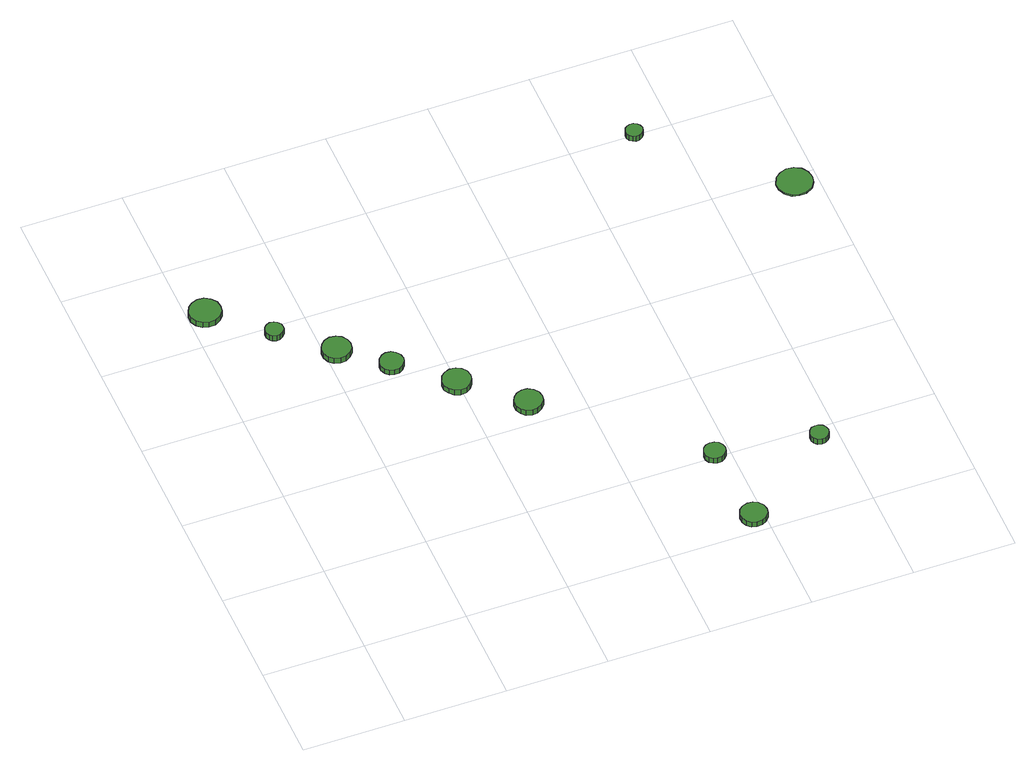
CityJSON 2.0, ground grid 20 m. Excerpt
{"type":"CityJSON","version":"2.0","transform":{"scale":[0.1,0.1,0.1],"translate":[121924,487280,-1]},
"CityObjects":{
"tree1":{"type":"SolitaryVegetationObject","attributes":{"function":"something"},"geometry":[{"type":"MultiSurface","lod":"1","boundaries":[[[0,1,2,3,4,5,6,7,8,9,10,11,12,13,14]],[[15,16,17,18,19,20,21,22,23,24,25,26,27,28,29]],[[0,29,28,1]],[[1,28,27,2]],[[2,27,26,3]],[[3,26,25,4]],[[4,25,24,5]],[[5,24,23,6]],[[6,23,22,7]],[[7,22,21,8]],[[8,21,20,9]],[[9,20,19,10]],[[10,19,18,11]],[[11,18,17,12]],[[12,17,16,13]],[[13,16,15,14]],[[14,15,29,0]]]}]},
"tree2":{"type":"SolitaryVegetationObject","attributes":{"function":"something"},"geometry":[{"type":"MultiSurface","lod":"1","boundaries":[[[30,31,32,33,34,35,36,37,38,39,40,41,42,43,44]],[[45,46,47,48,49,50,51,52,53,54,55,56,57,58,59]],[[30,59,58,31]],[[31,58,57,32]],[[32,57,56,33]],[[33,56,55,34]],[[34,55,54,35]],[[35,54,53,36]],[[36,53,52,37]],[[37,52,51,38]],[[38,51,50,39]],[[39,50,49,40]],[[40,49,48,41]],[[41,48,47,42]],[[42,47,46,43]],[[43,46,45,44]],[[44,45,59,30]]]}]},
"tree3":{"type":"SolitaryVegetationObject","attributes":{"function":"something"},"geometry":[{"type":"MultiSurface","lod":"1","boundaries":[[[60,61,62,63,64,65,66,67,68,69,70,71,72,73,74]],[[75,76,77,78,79,80,81,82,83,84,85,86,87,88,89]],[[60,89,88,61]],[[61,88,87,62]],[[62,87,86,63]],[[63,86,85,64]],[[64,85,84,65]],[[65,84,83,66]],[[66,83,82,67]],[[67,82,81,68]],[[68,81,80,69]],[[69,80,79,70]],[[70,79,78,71]],[[71,78,77,72]],[[72,77,76,73]],[[73,76,75,74]],[[74,75,89,60]]]}]},
"tree4":{"type":"SolitaryVegetationObject","attributes":{"function":"something"},"geometry":[{"type":"MultiSurface","lod":"1","boundaries":[[[90,91,92,93,94,95,96,97,98,99,100,101,102,103,104]],[[105,106,107,108,109,110,111,112,113,114,115,116,117,118,119]],[[90,119,118,91]],[[91,118,117,92]],[[92,117,116,93]],[[93,116,115,94]],[[94,115,114,95]],[[95,114,113,96]],[[96,113,112,97]],[[97,112,111,98]],[[98,111,110,99]],[[99,110,109,100]],[[100,109,108,101]],[[101,108,107,102]],[[102,107,106,103]],[[103,106,105,104]],[[104,105,119,90]]]}]},
"tree5":{"type":"SolitaryVegetationObject","attributes":{"function":"something"},"geometry":[{"type":"MultiSurface","lod":"1","boundaries":[[[120,121,122,123,124,125,126,127,128,129,130,131,132,133,134]],[[135,136,137,138,139,140,141,142,143,144,145,146,147,148,149]],[[120,149,148,121]],[[121,148,147,122]],[[122,147,146,123]],[[123,146,145,124]],[[124,145,144,125]],[[125,144,143,126]],[[126,143,142,127]],[[127,142,141,128]],[[128,141,140,129]],[[129,140,139,130]],[[130,139,138,131]],[[131,138,137,132]],[[132,137,136,133]],[[133,136,135,134]],[[134,135,149,120]]]}]},
"tree6":{"type":"SolitaryVegetationObject","attributes":{"function":"something"},"geometry":[{"type":"MultiSurface","lod":"1","boundaries":[[[150,151,152,153,154,155,156,157,158,159,160,161,162,163,164]],[[165,166,167,168,169,170,171,172,173,174,175,176,177,178,179]],[[150,179,178,151]],[[151,178,177,152]],[[152,177,176,153]],[[153,176,175,154]],[[154,175,174,155]],[[155,174,173,156]],[[156,173,172,157]],[[157,172,171,158]],[[158,171,170,159]],[[159,170,169,160]],[[160,169,168,161]],[[161,168,167,162]],[[162,167,166,163]],[[163,166,165,164]],[[164,165,179,150]]]}]},
"tree7":{"type":"SolitaryVegetationObject","attributes":{"function":"something"},"geometry":[{"type":"MultiSurface","lod":"1","boundaries":[[[180,181,182,183,184,185,186,187,188,189,190,191,192,193,194]],[[195,196,197,198,199,200,201,202,203,204,205,206,207,208,209]],[[180,209,208,181]],[[181,208,207,182]],[[182,207,206,183]],[[183,206,205,184]],[[184,205,204,185]],[[185,204,203,186]],[[186,203,202,187]],[[187,202,201,188]],[[188,201,200,189]],[[189,200,199,190]],[[190,199,198,191]],[[191,198,197,192]],[[192,197,196,193]],[[193,196,195,194]],[[194,195,209,180]]]}]},
"tree8":{"type":"SolitaryVegetationObject","attributes":{"function":"something"},"geometry":[{"type":"MultiSurface","lod":"1","boundaries":[[[210,211,212,213,214,215,216,217,218,219,220,221,222,223,224]],[[225,226,227,228,229,230,231,232,233,234,235,236,237,238,239]],[[210,239,238,211]],[[211,238,237,212]],[[212,237,236,213]],[[213,236,235,214]],[[214,235,234,215]],[[215,234,233,216]],[[216,233,232,217]],[[217,232,231,218]],[[218,231,230,219]],[[219,230,229,220]],[[220,229,228,221]],[[221,228,227,222]],[[222,227,226,223]],[[223,226,225,224]],[[224,225,239,210]]]}]},
"tree9":{"type":"SolitaryVegetationObject","attributes":{"function":"something"},"geometry":[{"type":"MultiSurface","lod":"1","boundaries":[[[240,241,242,243,244,245,246,247,248,249,250,251,252,253,254]],[[255,256,257,258,259,260,261,262,263,264,265,266,267,268,269]],[[240,269,268,241]],[[241,268,267,242]],[[242,267,266,243]],[[243,266,265,244]],[[244,265,264,245]],[[245,264,263,246]],[[246,263,262,247]],[[247,262,261,248]],[[248,261,260,249]],[[249,260,259,250]],[[250,259,258,251]],[[251,258,257,252]],[[252,257,256,253]],[[253,256,255,254]],[[254,255,269,240]]]}]},
"tree10":{"type":"SolitaryVegetationObject","attributes":{"function":"something"},"geometry":[{"type":"MultiSurface","lod":"1","boundaries":[[[270,271,272,273,274,275,276,277,278,279,280,281,282,283,284]],[[285,286,287,288,289,290,291,292,293,294,295,296,297,298,299]],[[270,299,298,271]],[[271,298,297,272]],[[272,297,296,273]],[[273,296,295,274]],[[274,295,294,275]],[[275,294,293,276]],[[276,293,292,277]],[[277,292,291,278]],[[278,291,290,279]],[[279,290,289,280]],[[280,289,288,281]],[[281,288,287,282]],[[282,287,286,283]],[[283,286,285,284]],[[284,285,299,270]]]}]},
"tree11":{"type":"SolitaryVegetationObject","attributes":{"function":"something"},"geometry":[{"type":"MultiSurface","lod":"1","boundaries":[[[300,301,302,303,304,305,306,307,308,309,310,311,312,313,314]],[[315,316,317,318,319,320,321,322,323,324,325,326,327,328,329]],[[300,329,328,301]],[[301,328,327,302]],[[302,327,326,303]],[[303,326,325,304]],[[304,325,324,305]],[[305,324,323,306]],[[306,323,322,307]],[[307,322,321,308]],[[308,321,320,309]],[[309,320,319,310]],[[310,319,318,311]],[[311,318,317,312]],[[312,317,316,313]],[[313,316,315,314]],[[314,315,329,300]]]}]}
},
"vertices":[
[61,867,28],[59,880,28],[51,890,28],[40,897,28],[27,898,28],[15,894,28],[6,886,28],[0,874,28],[0,861,28],[6,849,28],[15,841,28],[27,837,28],[40,838,28],[51,845,28],[59,855,28],[59,855,15],[51,845,15],[40,838,15],[27,837,15],[15,841,15],[6,849,15],[0,861,15],[0,874,15],[6,886,15],[15,894,15],[27,898,15],[40,897,15],[51,890,15],[59,880,15],[61,867,15],
[149,779,27],[148,786,27],[143,792,27],[137,796,27],[129,797,27],[122,794,27],[117,789,27],[114,783,27],[114,775,27],[117,768,27],[122,764,27],[129,761,27],[137,762,27],[143,766,27],[148,772,27],[148,772,14],[143,766,14],[137,762,14],[129,761,14],[122,764,14],[117,768,14],[114,775,14],[114,783,14],[117,789,14],[122,794,14],[129,797,14],[137,796,14],[143,792,14],[148,786,14],[149,779,14],
[248,694,28],[246,705,28],[239,715,28],[229,720,28],[217,722,28],[206,718,28],[197,710,28],[193,700,28],[193,688,28],[197,677,28],[206,669,28],[217,666,28],[229,667,28],[239,673,28],[246,682,28],[246,682,15],[239,673,15],[229,667,15],[217,666,15],[206,669,15],[197,677,15],[193,688,15],[193,700,15],[197,710,15],[206,718,15],[217,722,15],[229,720,15],[239,715,15],[246,705,15],[248,694,15],
[325,626,26],[323,636,26],[317,644,26],[309,649,26],[299,650,26],[290,647,26],[283,640,26],[279,631,26],[279,622,26],[283,613,26],[290,606,26],[299,603,26],[309,604,26],[317,609,26],[323,617,26],[323,617,14],[317,609,14],[309,604,14],[299,603,14],[290,606,14],[283,613,14],[279,622,14],[279,631,14],[283,640,14],[290,647,14],[299,650,14],[309,649,14],[317,644,14],[323,636,14],[325,626,14],
[423,540,27],[421,552,27],[414,561,27],[404,567,27],[392,568,27],[381,564,27],[373,557,27],[368,546,27],[368,534,27],[373,524,27],[381,516,27],[392,512,27],[404,513,27],[414,519,27],[421,529,27],[421,529,14],[414,519,14],[404,513,14],[392,512,14],[381,516,14],[373,524,14],[368,534,14],[368,546,14],[373,557,14],[381,564,14],[392,568,14],[404,567,14],[414,561,14],[421,552,14],[423,540,14],
[526,445,26],[524,456,26],[517,465,26],[507,471,26],[496,472,26],[485,468,26],[477,461,26],[472,451,26],[472,439,26],[477,429,26],[485,421,26],[496,418,26],[507,419,26],[517,425,26],[524,434,26],[524,434,13],[517,425,13],[507,419,13],[496,418,13],[485,421,13],[477,429,13],[472,439,13],[472,451,13],[477,461,13],[485,468,13],[496,472,13],[507,471,13],[517,465,13],[524,456,13],[526,445,13],
[804,32,26],[802,43,26],[795,52,26],[786,57,26],[775,58,26],[765,55,26],[757,48,26],[753,38,26],[753,27,26],[757,17,26],[765,10,26],[775,7,26],[786,8,26],[795,13,26],[802,22,26],[802,22,14],[795,13,14],[786,8,14],[775,7,14],[765,10,14],[757,17,14],[753,27,14],[753,38,14],[757,48,14],[765,55,14],[775,58,14],[786,57,14],[795,52,14],[802,43,14],[804,32,14],
[789,201,28],[787,209,28],[782,216,28],[775,220,28],[766,221,28],[758,219,28],[751,213,28],[748,205,28],[748,196,28],[751,188,28],[758,183,28],[766,180,28],[775,181,28],[782,185,28],[787,192,28],[787,192,15],[782,185,15],[775,181,15],[766,180,15],[758,183,15],[751,188,15],[748,196,15],[748,205,15],[751,213,15],[758,219,15],[766,221,15],[775,220,15],[782,216,15],[787,209,15],[789,201,15],
[980,170,30],[978,178,30],[974,184,30],[967,188,30],[960,188,30],[952,186,30],[947,181,30],[944,174,30],[944,166,30],[947,160,30],[952,154,30],[960,152,30],[967,153,30],[974,157,30],[978,163,30],[978,163,17],[974,157,17],[967,153,17],[960,152,17],[952,154,17],[947,160,17],[944,166,17],[944,174,17],[947,181,17],[952,186,17],[960,188,17],[967,188,17],[974,184,17],[978,178,17],[980,170,17],
[941,994,31],[939,1001,31],[935,1006,31],[929,1010,31],[922,1010,31],[916,1008,31],[911,1004,31],[908,997,31],[908,990,31],[911,984,31],[916,980,31],[922,977,31],[929,978,31],[935,982,31],[939,987,31],[939,987,18],[935,982,18],[929,978,18],[922,977,18],[916,980,18],[911,984,18],[908,990,18],[908,997,18],[911,1004,18],[916,1008,18],[922,1010,18],[929,1010,18],[935,1006,18],[939,1001,18],[941,994,18],
[1191,783,12],[1188,797,12],[1180,809,12],[1167,816,12],[1153,818,12],[1139,813,12],[1128,804,12],[1122,790,12],[1122,776,12],[1128,763,12],[1139,753,12],[1153,749,12],[1167,750,12],[1180,757,12],[1188,769,12],[1188,769,9],[1180,757,9],[1167,750,9],[1153,749,9],[1139,753,9],[1128,763,9],[1122,776,9],[1122,790,9],[1128,804,9],[1139,813,9],[1153,818,9],[1167,816,9],[1180,809,9],[1188,797,9],[1191,783,9]
]}
